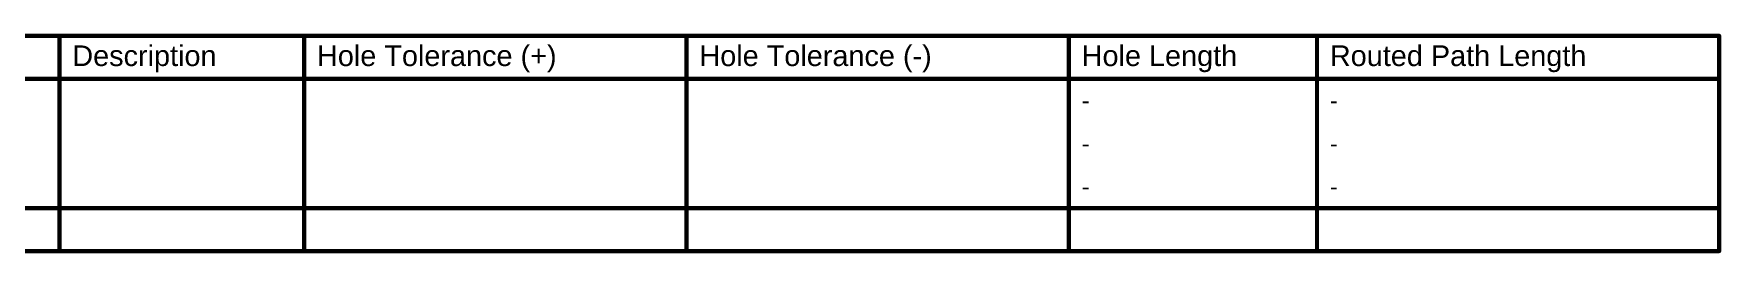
# Model space of a CAD drawing. Header units: inches. Extents: x 0 to 323, y -26 to 38.
# Drawn here: x 173.9 to 323.5, y 18.8 to 38.3 of the extents above; entities that cross this region are included whole.
import ezdxf

# ---------------------------------------------------------------- set-up
doc = ezdxf.new("R2010")
doc.units = ezdxf.units.IN
doc.layers.add('Drill Drawing', color=1, linetype='Continuous')
doc.styles.add('Arial', font='', dxfattribs={"height": 0.2})
doc.styles.get('Arial').set_extended_font_data('Arial')

msp = doc.modelspace()

# ---------------------------------------------------------------- linework, layer by layer
at = {"layer": 'Drill Drawing'}
for points in [[(0.06, 38.09, 0.381, 0.381, 0), (323.26, 38.09, 0.381, 0.381, 0)], [(176.22, 19.04, 0.381, 0.381, 0), (176.22, 38.09, 0.381, 0.381, 0)], [(197.9, 19.04, 0.381, 0.381, 0), (197.9, 38.09, 0.381, 0.381, 0)], [(231.77, 19.04, 0.381, 0.381, 0), (231.77, 38.09, 0.381, 0.381, 0)], [(265.65, 19.04, 0.381, 0.381, 0), (265.65, 38.09, 0.381, 0.381, 0)], [(287.64, 19.04, 0.381, 0.381, 0), (287.64, 38.09, 0.381, 0.381, 0)], [(323.26, 19.04, 0.381, 0.381, 0), (323.26, 38.09, 0.381, 0.381, 0)], [(0.06, 34.28, 0.381, 0.381, 0), (323.26, 34.28, 0.381, 0.381, 0)], [(0.06, 22.85, 0.381, 0.381, 0), (323.26, 22.85, 0.381, 0.381, 0)], [(0.06, 19.04, 0.381, 0.381, 0), (323.26, 19.04, 0.381, 0.381, 0)]]:
    msp.add_lwpolyline(points, format="xyseb", dxfattribs=at)
for points in [[(176.12, 38.09, 0.191, 0.191, 1), (176.31, 38.09, 0.191, 0.191, 1)], [(197.81, 38.09, 0.191, 0.191, 1), (198, 38.09, 0.191, 0.191, 1)], [(231.68, 38.09, 0.191, 0.191, 1), (231.87, 38.09, 0.191, 0.191, 1)], [(265.55, 38.09, 0.191, 0.191, 1), (265.74, 38.09, 0.191, 0.191, 1)], [(287.54, 38.09, 0.191, 0.191, 1), (287.73, 38.09, 0.191, 0.191, 1)], [(323.17, 38.09, 0.191, 0.191, 1), (323.36, 38.09, 0.191, 0.191, 1)], [(323.17, 38.09, 0.191, 0.191, 1), (323.36, 38.09, 0.191, 0.191, 1)], [(323.17, 34.28, 0.191, 0.191, 1), (323.36, 34.28, 0.191, 0.191, 1)], [(323.17, 22.85, 0.191, 0.191, 1), (323.36, 22.85, 0.191, 0.191, 1)], [(176.12, 19.04, 0.191, 0.191, 1), (176.31, 19.04, 0.191, 0.191, 1)], [(197.81, 19.04, 0.191, 0.191, 1), (198, 19.04, 0.191, 0.191, 1)], [(231.68, 19.04, 0.191, 0.191, 1), (231.87, 19.04, 0.191, 0.191, 1)], [(265.55, 19.04, 0.191, 0.191, 1), (265.74, 19.04, 0.191, 0.191, 1)], [(287.54, 19.04, 0.191, 0.191, 1), (287.73, 19.04, 0.191, 0.191, 1)], [(323.17, 19.04, 0.191, 0.191, 1), (323.36, 19.04, 0.191, 0.191, 1)], [(323.17, 19.04, 0.191, 0.191, 1), (323.36, 19.04, 0.191, 0.191, 1)]]:
    msp.add_lwpolyline(points, format="xyseb", close=True, dxfattribs=at)

# ---------------------------------------------------------------- texts
at = {"layer": 'Drill Drawing', "style": 'Arial'}
for s, height, p in [('Description', 1.8288, (177.36, 35.42)), ('Hole Tolerance (+)', 1.8288, (199.04, 35.42)), ('Hole Tolerance (-)', 1.8288, (232.92, 35.42)), ('Hole Length', 1.8288, (266.79, 35.42)), ('Routed Path Length', 1.8288, (288.78, 35.42)), ('-', 1.52, (266.79, 31.61)), ('-', 1.52, (288.78, 31.61)), ('-', 1.52, (266.79, 27.8)), ('-', 1.52, (288.78, 27.8)), ('-', 1.52, (266.79, 23.99)), ('-', 1.52, (288.78, 23.99))]:
    msp.add_text(s, height=height, dxfattribs=at).set_placement(p)

doc.saveas('drawing.dxf')
